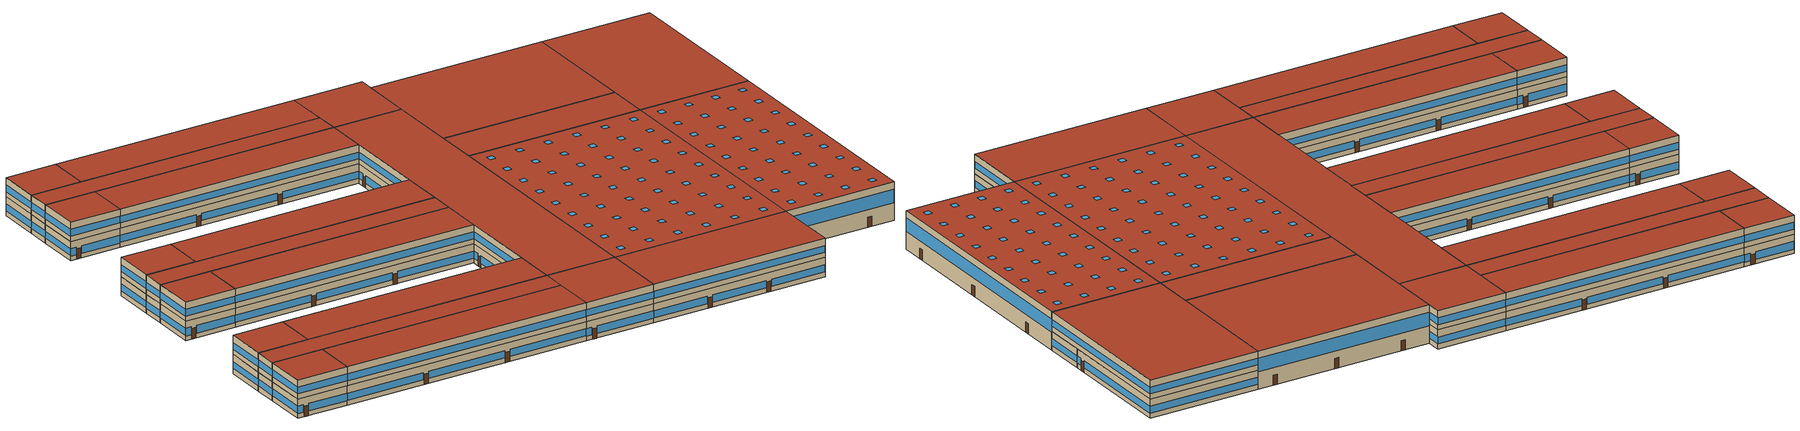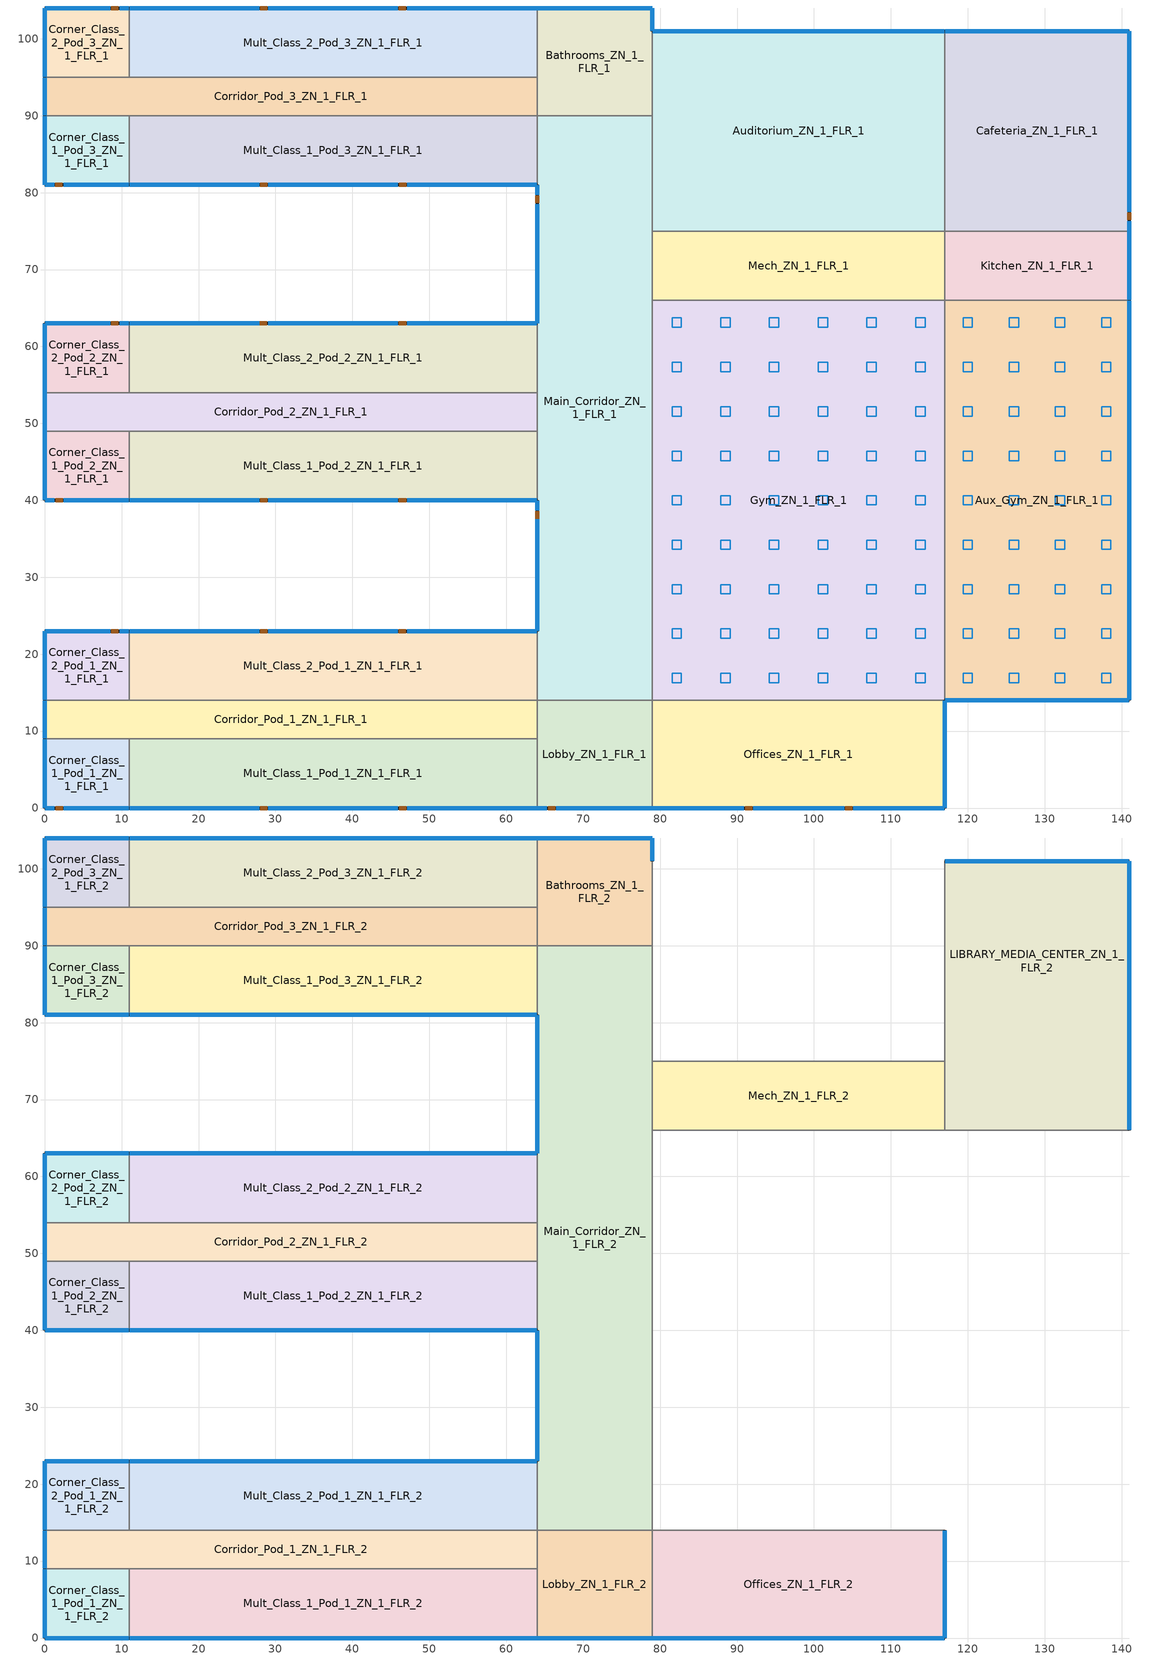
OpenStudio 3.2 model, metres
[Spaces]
Kitchen_ZN_1_FLR_1
 floor ground: 141,75 141,66 117,66 117,75 z0
 wall outside: 141,66 141,75 z0:4
 wall to Cafeteria_ZN_1_FLR_1: 141,75 117,75 z0:4
 wall to Aux_Gym_ZN_1_FLR_1: 117,66 141,66 z0:4
 wall to Mech_ZN_1_FLR_1: 117,75 117,66 z0:4
 window: 141,66.05 141,74.95 z1.1:2.52
Gym_ZN_1_FLR_1
 floor ground: 117,66 117,14 79,14 79,66 z0
 wall to Aux_Gym_ZN_1_FLR_1: 117,14 117,66 z4:8; 117,14 117,66 z0:4
 wall to Main_Corridor_ZN_1_FLR_1: 79,66 79,14 z0:4
 wall to Offices_ZN_1_FLR_1: 79,14 117,14 z0:4
 wall to Offices_ZN_1_FLR_2: 79,14 117,14 z4:8
 wall to Mech_ZN_1_FLR_2: 117,66 79,66 z4:8
 wall to Mech_ZN_1_FLR_1: 117,66 79,66 z0:4
 wall to Main_Corridor_ZN_1_FLR_2: 79,66 79,14 z4:8
 roof outside: 117,14 117,66 79,66 79,14 z8
 skylight: 89.11,56.72 89.11,57.94 87.89,57.94 87.89,56.72 z8; 114.44,39.39 114.44,40.61 113.22,40.61 113.22,39.39 z8; 82.78,56.72 82.78,57.94 81.56,57.94 81.56,56.72 z8; 95.44,33.61 95.44,34.83 94.22,34.83 94.22,33.61 z8; 114.44,45.17 114.44,46.39 113.22,46.39 113.22,45.17 z8; 89.11,33.61 89.11,34.83 87.89,34.83 87.89,33.61 z8; 89.11,50.95 89.11,52.17 87.89,52.17 87.89,50.95 z8; 108.11,33.61 108.11,34.83 106.89,34.83 106.89,33.61 z8; 101.78,62.5 101.78,63.72 100.56,63.72 100.56,62.5 z8; 108.11,56.72 108.11,57.94 106.89,57.94 106.89,56.72 z8; 114.44,22.06 114.44,23.28 113.22,23.28 113.22,22.06 z8; 82.78,62.5 82.78,63.72 81.56,63.72 81.56,62.5 z8; 101.78,39.39 101.78,40.61 100.56,40.61 100.56,39.39 z8; 82.78,50.95 82.78,52.17 81.56,52.17 81.56,50.95 z8; 95.44,27.83 95.44,29.05 94.22,29.05 94.22,27.83 z8; 114.44,16.28 114.44,17.5 113.22,17.5 113.22,16.28 z8; 114.44,27.83 114.44,29.05 113.22,29.05 113.22,27.83 z8; 108.11,22.06 108.11,23.28 106.89,23.28 106.89,22.06 z8; 101.78,22.06 101.78,23.28 100.56,23.28 100.56,22.06 z8; 108.11,39.39 108.11,40.61 106.89,40.61 106.89,39.39 z8; 89.11,62.5 89.11,63.72 87.89,63.72 87.89,62.5 z8; 101.78,33.61 101.78,34.83 100.56,34.83 100.56,33.61 z8; 89.11,16.28 89.11,17.5 87.89,17.5 87.89,16.28 z8; 82.78,45.17 82.78,46.39 81.56,46.39 81.56,45.17 z8; 82.78,33.61 82.78,34.83 81.56,34.83 81.56,33.61 z8; 95.44,50.95 95.44,52.17 94.22,52.17 94.22,50.95 z8; 95.44,22.06 95.44,23.28 94.22,23.28 94.22,22.06 z8; 114.44,33.61 114.44,34.83 113.22,34.83 113.22,33.61 z8; 108.11,16.28 108.11,17.5 106.89,17.5 106.89,16.28 z8; 101.78,45.17 101.78,46.39 100.56,46.39 100.56,45.17 z8; 101.78,56.72 101.78,57.94 100.56,57.94 100.56,56.72 z8; 89.11,27.83 89.11,29.05 87.89,29.05 87.89,27.83 z8; 95.44,56.72 95.44,57.94 94.22,57.94 94.22,56.72 z8; 89.11,22.06 89.11,23.28 87.89,23.28 87.89,22.06 z8; 101.78,16.28 101.78,17.5 100.56,17.5 100.56,16.28 z8; 108.11,27.83 108.11,29.05 106.89,29.05 106.89,27.83 z8; 82.78,16.28 82.78,17.5 81.56,17.5 81.56,16.28 z8; 89.11,45.17 89.11,46.39 87.89,46.39 87.89,45.17 z8; 101.78,50.95 101.78,52.17 100.56,52.17 100.56,50.95 z8; 89.11,39.39 89.11,40.61 87.89,40.61 87.89,39.39 z8; 95.44,16.28 95.44,17.5 94.22,17.5 94.22,16.28 z8; 114.44,50.95 114.44,52.17 113.22,52.17 113.22,50.95 z8; 95.44,39.39 95.44,40.61 94.22,40.61 94.22,39.39 z8; 82.78,39.39 82.78,40.61 81.56,40.61 81.56,39.39 z8; 101.78,27.83 101.78,29.05 100.56,29.05 100.56,27.83 z8; 82.78,22.06 82.78,23.28 81.56,23.28 81.56,22.06 z8; 108.11,50.95 108.11,52.17 106.89,52.17 106.89,50.95 z8; 108.11,62.5 108.11,63.72 106.89,63.72 106.89,62.5 z8; 95.44,62.5 95.44,63.72 94.22,63.72 94.22,62.5 z8; 108.11,45.17 108.11,46.39 106.89,46.39 106.89,45.17 z8; 82.78,27.83 82.78,29.05 81.56,29.05 81.56,27.83 z8; 95.44,45.17 95.44,46.39 94.22,46.39 94.22,45.17 z8; 114.44,56.72 114.44,57.94 113.22,57.94 113.22,56.72 z8; 114.44,62.5 114.44,63.72 113.22,63.72 113.22,62.5 z8
Offices_ZN_1_FLR_1
 floor ground: 117,14 117,0 79,0 79,14 z0
 wall outside: 79,0 117,0 117,14 z0:4
 wall to Lobby_ZN_1_FLR_1: 79,14 79,0 z0:4
 window: 79.05,0 90.87,0 / 92.09,0 103.91,0 / 105.13,0 116.95,0 z1:2.5; 117,0.05 117,13.95 z1.1:2.51
 door: 91.08,0 91.99,0 / 104.08,0 104.99,0 z0:2.13
Auditorium_ZN_1_FLR_1
 floor ground: 117,101 117,75 79,75 79,101 z0
 wall outside: 117,101 79,101 z0:8
 wall to LIBRARY_MEDIA_CENTER_ZN_1_FLR_2: 117,75 117,101 z4:8
 wall to Main_Corridor_ZN_1_FLR_1: 79,90 79,75 z0:4
 wall to Cafeteria_ZN_1_FLR_1: 117,75 117,101 z0:4
 wall to Bathrooms_ZN_1_FLR_2: 79,101 79,90 z4:8
 wall to Bathrooms_ZN_1_FLR_1: 79,101 79,90 z0:4
 wall to Main_Corridor_ZN_1_FLR_2: 79,90 79,75 z4:8
 wall to Mech_ZN_1_FLR_2: 79,75 117,75 z4:8
 wall to Mech_ZN_1_FLR_1: 79,75 117,75 z0:4
 window: 116.95,101 79.05,101 z3.7:6.5
 door: 113.7,101 112.78,101 / 100,101 99.09,101 / 85.25,101 84.33,101 z0:2.13
 roof outside: 117,75 117,101 79,101 79,75 z8
Mult_Class_2_Pod_2_ZN_1_FLR_1
 floor ground: 64,63 64,54 11,54 11,63 z0
 wall outside: 64,63 11,63 z0:4
 wall to Corner_Class_2_Pod_2_ZN_1_FLR_1: 11,63 11,54 z0:4
 wall to Corridor_Pod_2_ZN_1_FLR_1: 11,54 64,54 z0:4
 wall to Main_Corridor_ZN_1_FLR_1: 64,54 64,63 z0:4
 window: 63.95,63 47.13,63 / 45.91,63 29.09,63 / 27.87,63 11.05,63 z1.03:2.5
 door: 46.97,63 46.06,63 / 28.89,63 27.98,63 z0:2.13
Aux_Gym_ZN_1_FLR_1
 floor ground: 141,66 141,14 117,14 117,66 z0
 wall outside: 117,14 141,14 141,66 z0:8
 wall to LIBRARY_MEDIA_CENTER_ZN_1_FLR_2: 141,66 117,66 z4:8
 window: 141,14.05 141,65.95 z3.7:6.5; 117.05,14 140.95,14 z3.69:6.51
 door: 122.72,14 123.64,14 / 135.15,14 136.06,14 / 141,18.84 141,19.75 / 141,37.53 141,38.44 / 141,56.72 141,57.64 z0:2.13
 roof outside: 141,14 141,66 117,66 117,14 z8
 skylight: 120.61,50.95 120.61,52.17 119.39,52.17 119.39,50.95 z8; 138.61,22.06 138.61,23.28 137.39,23.28 137.39,22.06 z8; 120.61,27.83 120.61,29.05 119.39,29.05 119.39,27.83 z8; 126.61,56.72 126.61,57.94 125.39,57.94 125.39,56.72 z8; 138.61,56.72 138.61,57.94 137.39,57.94 137.39,56.72 z8; 126.61,27.83 126.61,29.05 125.39,29.05 125.39,27.83 z8; 126.61,16.28 126.61,17.5 125.39,17.5 125.39,16.28 z8; 120.61,39.39 120.61,40.61 119.39,40.61 119.39,39.39 z8; 138.61,45.17 138.61,46.39 137.39,46.39 137.39,45.17 z8; 126.61,45.17 126.61,46.39 125.39,46.39 125.39,45.17 z8; 132.61,16.28 132.61,17.5 131.39,17.5 131.39,16.28 z8; 138.61,27.83 138.61,29.05 137.39,29.05 137.39,27.83 z8; 132.61,33.61 132.61,34.83 131.39,34.83 131.39,33.61 z8; 138.61,16.28 138.61,17.5 137.39,17.5 137.39,16.28 z8; 120.61,62.5 120.61,63.72 119.39,63.72 119.39,62.5 z8; 132.61,39.39 132.61,40.61 131.39,40.61 131.39,39.39 z8; 138.61,50.95 138.61,52.17 137.39,52.17 137.39,50.95 z8; 138.61,62.5 138.61,63.72 137.39,63.72 137.39,62.5 z8; 132.61,45.17 132.61,46.39 131.39,46.39 131.39,45.17 z8; 138.61,33.61 138.61,34.83 137.39,34.83 137.39,33.61 z8; 126.61,39.39 126.61,40.61 125.39,40.61 125.39,39.39 z8; 126.61,62.5 126.61,63.72 125.39,63.72 125.39,62.5 z8; 132.61,62.5 132.61,63.72 131.39,63.72 131.39,62.5 z8; 120.61,56.72 120.61,57.94 119.39,57.94 119.39,56.72 z8; 132.61,50.95 132.61,52.17 131.39,52.17 131.39,50.95 z8; 120.61,45.17 120.61,46.39 119.39,46.39 119.39,45.17 z8; 126.61,33.61 126.61,34.83 125.39,34.83 125.39,33.61 z8; 138.61,39.39 138.61,40.61 137.39,40.61 137.39,39.39 z8; 132.61,56.72 132.61,57.94 131.39,57.94 131.39,56.72 z8; 120.61,33.61 120.61,34.83 119.39,34.83 119.39,33.61 z8; 120.61,16.28 120.61,17.5 119.39,17.5 119.39,16.28 z8; 132.61,22.06 132.61,23.28 131.39,23.28 131.39,22.06 z8; 126.61,22.06 126.61,23.28 125.39,23.28 125.39,22.06 z8; 126.61,50.95 126.61,52.17 125.39,52.17 125.39,50.95 z8; 120.61,22.06 120.61,23.28 119.39,23.28 119.39,22.06 z8; 132.61,27.83 132.61,29.05 131.39,29.05 131.39,27.83 z8
Cafeteria_ZN_1_FLR_1
 floor ground: 141,101 141,75 117,75 117,101 z0
 wall outside: 141,75 141,101 117,101 z0:4
 window: 141,75.05 141,76.27 / 141,77.49 141,100.95 z1.03:2.51; 140.95,101 117.05,101 z1.1:2.51
 door: 141,76.45 141,77.36 z0:2.13
Corner_Class_2_Pod_3_ZN_1_FLR_1
 floor ground: 11,104 11,95 0,95 0,104 z0
 wall outside: 11,104 0,104 0,95 z0:4
 wall to Corridor_Pod_3_ZN_1_FLR_1: 0,95 11,95 z0:4
 wall to Mult_Class_2_Pod_3_ZN_1_FLR_1: 11,95 11,104 z0:4
 window: 0,103.95 0,95.05 z1.1:2.52; 10.95,104 9.73,104 / 8.51,104 0.05,104 z0.92:2.51
 door: 9.55,104 8.64,104 z0:2.13
Mult_Class_1_Pod_1_ZN_1_FLR_1
 floor ground: 64,9 64,0 11,0 11,9 z0
 wall outside: 11,0 64,0 z0:4
 wall to Lobby_ZN_1_FLR_1: 64,0 64,9 z0:4
 wall to Corner_Class_1_Pod_1_ZN_1_FLR_1: 11,9 11,0 z0:4
 wall to Corridor_Pod_1_ZN_1_FLR_1: 64,9 11,9 z0:4
 window: 11.05,0 27.87,0 / 29.09,0 45.91,0 / 47.13,0 63.95,0 z1.03:2.5
 door: 28.05,0 28.96,0 / 46.08,0 46.99,0 z0:2.13
Corner_Class_1_Pod_1_ZN_1_FLR_1
 floor ground: 11,9 11,0 0,0 0,9 z0
 wall outside: 0,9 0,0 11,0 z0:4
 wall to Corridor_Pod_1_ZN_1_FLR_1: 11,9 0,9 z0:4
 window: 0.05,0 1.27,0 / 2.49,0 10.95,0 z0.92:2.51; 0,8.95 0,0.05 z1.1:2.52
 door: 1.46,0 2.37,0 z0:2.13
Corner_Class_1_Pod_2_ZN_1_FLR_1
 floor ground: 11,49 11,40 0,40 0,49 z0
 wall outside: 0,49 0,40 11,40 z0:4
 wall to Mult_Class_1_Pod_2_ZN_1_FLR_1: 11,40 11,49 z0:4
 wall to Corridor_Pod_2_ZN_1_FLR_1: 11,49 0,49 z0:4
 window: 0.05,40 1.27,40 / 2.49,40 10.95,40 z0.92:2.51; 0,48.95 0,40.05 z1.1:2.52
 door: 1.41,40 2.32,40 z0:2.13
Corridor_Pod_2_ZN_1_FLR_1
 floor ground: 64,54 64,49 0,49 0,54 z0
 wall outside: 0,54 0,49 z0:4
 wall to Corner_Class_2_Pod_2_ZN_1_FLR_1: 11,54 0,54 z0:4
 wall to Main_Corridor_ZN_1_FLR_1: 64,49 64,54 z0:4
 wall to Mult_Class_1_Pod_2_ZN_1_FLR_1: 11,49 64,49 z0:4
 window: 0,53.95 0,49.05 z1.1:2.53
Corridor_Pod_1_ZN_1_FLR_1
 floor ground: 64,14 64,9 0,9 0,14 z0
 wall outside: 0,14 0,9 z0:4
 wall to Mult_Class_2_Pod_1_ZN_1_FLR_1: 64,14 11,14 z0:4
 wall to Corner_Class_2_Pod_1_ZN_1_FLR_1: 11,14 0,14 z0:4
 wall to Lobby_ZN_1_FLR_1: 64,9 64,14 z0:4
 window: 0,13.95 0,9.05 z1.1:2.53
Main_Corridor_ZN_1_FLR_1
 floor ground: 79,90 79,14 64,14 64,90 z0
 wall outside: 64,81 64,63 / 64,40 64,23 z0:4
 wall to Mult_Class_2_Pod_1_ZN_1_FLR_1: 64,23 64,14 z0:4
 wall to Lobby_ZN_1_FLR_1: 64,14 79,14 z0:4
 wall to Mult_Class_1_Pod_3_ZN_1_FLR_1: 64,90 64,81 z0:4
 wall to Mech_ZN_1_FLR_1: 79,66 79,75 z0:4
 wall to Mult_Class_1_Pod_2_ZN_1_FLR_1: 64,49 64,40 z0:4
 wall to Bathrooms_ZN_1_FLR_1: 79,90 64,90 z0:4
 window: 64,80.95 64,79.73 / 64,78.51 64,63.05 z1:2.51; 64,39.95 64,38.73 / 64,37.51 64,23.05 z0.99:2.51
 door: 64,79.62 64,78.7 / 64,38.55 64,37.63 z0:2.13
Bathrooms_ZN_1_FLR_1
 floor ground: 79,104 79,90 64,90 64,104 z0
 wall outside: 79,101 79,104 64,104 z0:4
 wall to Corridor_Pod_3_ZN_1_FLR_1: 64,95 64,90 z0:4
 wall to Mult_Class_2_Pod_3_ZN_1_FLR_1: 64,104 64,95 z0:4
 window: 78.95,104 64.05,104 z1.1:2.51; 79,101.05 79,103.95 z1.1:2.55
Corridor_Pod_3_ZN_1_FLR_1
 floor ground: 64,95 64,90 0,90 0,95 z0
 wall outside: 0,95 0,90 z0:4
 wall to Mult_Class_1_Pod_3_ZN_1_FLR_1: 11,90 64,90 z0:4
 wall to Corner_Class_1_Pod_3_ZN_1_FLR_1: 0,90 11,90 z0:4
 wall to Mult_Class_2_Pod_3_ZN_1_FLR_1: 64,95 11,95 z0:4
 window: 0,94.95 0,90.05 z1.1:2.53
Mult_Class_1_Pod_3_ZN_1_FLR_1
 floor ground: 64,90 64,81 11,81 11,90 z0
 wall outside: 11,81 64,81 z0:4
 wall to Corner_Class_1_Pod_3_ZN_1_FLR_1: 11,90 11,81 z0:4
 window: 11.05,81 27.87,81 / 29.09,81 45.91,81 / 47.13,81 63.95,81 z1.03:2.5
 door: 28.01,81 28.93,81 / 46.08,81 47,81 z0:2.13
Mult_Class_2_Pod_1_ZN_1_FLR_1
 floor ground: 64,23 64,14 11,14 11,23 z0
 wall outside: 64,23 11,23 z0:4
 wall to Corner_Class_2_Pod_1_ZN_1_FLR_1: 11,23 11,14 z0:4
 window: 63.95,23 47.13,23 / 45.91,23 29.09,23 / 27.87,23 11.05,23 z1.03:2.5
 door: 46.93,23 46.01,23 / 28.91,23 28,23 z0:2.13
Lobby_ZN_1_FLR_1
 floor ground: 79,14 79,0 64,0 64,14 z0
 wall outside: 64,0 79,0 z0:4
 window: 64.05,0 65.27,0 / 66.49,0 78.95,0 z0.97:2.51
 door: 65.43,0 66.35,0 z0:2.13
Mult_Class_2_Pod_3_ZN_1_FLR_1
 floor ground: 64,104 64,95 11,95 11,104 z0
 wall outside: 64,104 11,104 z0:4
 window: 63.95,104 47.13,104 / 45.91,104 29.09,104 / 27.87,104 11.05,104 z1.03:2.5
 door: 46.96,104 46.05,104 / 28.94,104 28.02,104 z0:2.13
Corner_Class_2_Pod_2_ZN_1_FLR_1
 floor ground: 11,63 11,54 0,54 0,63 z0
 wall outside: 11,63 0,63 0,54 z0:4
 window: 10.95,63 9.73,63 / 8.51,63 0.05,63 z0.92:2.51; 0,62.95 0,54.05 z1.1:2.52
 door: 9.57,63 8.65,63 z0:2.13
Corner_Class_2_Pod_1_ZN_1_FLR_1
 floor ground: 11,23 11,14 0,14 0,23 z0
 wall outside: 11,23 0,23 0,14 z0:4
 window: 0,22.95 0,14.05 z1.1:2.52; 10.95,23 9.73,23 / 8.51,23 0.05,23 z0.92:2.51
 door: 9.53,23 8.62,23 z0:2.13
Mech_ZN_1_FLR_1
 floor ground: 117,75 117,66 79,66 79,75 z0
Corner_Class_1_Pod_3_ZN_1_FLR_1
 floor ground: 11,90 11,81 0,81 0,90 z0
 wall outside: 0,90 0,81 11,81 z0:4
 window: 0.05,81 1.27,81 / 2.49,81 10.95,81 z0.92:2.51; 0,89.95 0,81.05 z1.1:2.52
 door: 1.4,81 2.31,81 z0:2.13
Mult_Class_1_Pod_2_ZN_1_FLR_1
 floor ground: 64,49 64,40 11,40 11,49 z0
 wall outside: 11,40 64,40 z0:4
 window: 11.05,40 27.87,40 / 29.09,40 45.91,40 / 47.13,40 63.95,40 z1.03:2.5
 door: 28,40 28.92,40 / 46.06,40 46.97,40 z0:2.13
Bathrooms_ZN_1_FLR_2
 floor to Bathrooms_ZN_1_FLR_1: 79,104 79,90 64,90 64,104 z4
 wall outside: 79,101 79,104 64,104 z4:8
 wall to Mult_Class_2_Pod_3_ZN_1_FLR_2: 64,104 64,95 z4:8
 wall to Corridor_Pod_3_ZN_1_FLR_2: 64,95 64,90 z4:8
 wall to Main_Corridor_ZN_1_FLR_2: 64,90 79,90 z4:8
 window: 78.95,104 64.05,104 z5.1:6.51; 79,101.05 79,103.95 z5.1:6.55
 roof outside: 79,90 79,104 64,104 64,90 z8
Corner_Class_2_Pod_3_ZN_1_FLR_2
 floor to Corner_Class_2_Pod_3_ZN_1_FLR_1: 11,104 11,95 0,95 0,104 z4
 wall outside: 11,104 0,104 0,95 z4:8
 wall to Corridor_Pod_3_ZN_1_FLR_2: 0,95 11,95 z4:8
 wall to Mult_Class_2_Pod_3_ZN_1_FLR_2: 11,95 11,104 z4:8
 window: 0,103.95 0,95.05 z5.1:6.52; 10.95,104 0.05,104 z5.1:6.51
 roof outside: 11,95 11,104 0,104 0,95 z8
Corridor_Pod_1_ZN_1_FLR_2
 floor to Corridor_Pod_1_ZN_1_FLR_1: 64,14 64,9 0,9 0,14 z4
 wall outside: 0,14 0,9 z4:8
 wall to Corner_Class_1_Pod_1_ZN_1_FLR_2: 0,9 11,9 z4:8
 wall to Mult_Class_1_Pod_1_ZN_1_FLR_2: 11,9 64,9 z4:8
 wall to Corner_Class_2_Pod_1_ZN_1_FLR_2: 11,14 0,14 z4:8
 wall to Lobby_ZN_1_FLR_2: 64,9 64,14 z4:8
 wall to Mult_Class_2_Pod_1_ZN_1_FLR_2: 64,14 11,14 z4:8
 window: 0,13.95 0,9.05 z5.1:6.53
 roof outside: 64,9 64,14 0,14 0,9 z8
Corner_Class_1_Pod_3_ZN_1_FLR_2
 floor to Corner_Class_1_Pod_3_ZN_1_FLR_1: 11,90 11,81 0,81 0,90 z4
 wall outside: 0,90 0,81 11,81 z4:8
 wall to Mult_Class_1_Pod_3_ZN_1_FLR_2: 11,81 11,90 z4:8
 wall to Corridor_Pod_3_ZN_1_FLR_2: 11,90 0,90 z4:8
 window: 0.05,81 10.95,81 z5.1:6.51; 0,89.95 0,81.05 z5.1:6.52
 roof outside: 11,81 11,90 0,90 0,81 z8
Corner_Class_2_Pod_1_ZN_1_FLR_2
 floor to Corner_Class_2_Pod_1_ZN_1_FLR_1: 11,23 11,14 0,14 0,23 z4
 wall outside: 11,23 0,23 0,14 z4:8
 wall to Mult_Class_2_Pod_1_ZN_1_FLR_2: 11,14 11,23 z4:8
 window: 0,22.95 0,14.05 z5.1:6.52; 10.95,23 0.05,23 z5.1:6.51
 roof outside: 11,14 11,23 0,23 0,14 z8
Offices_ZN_1_FLR_2
 floor to Offices_ZN_1_FLR_1: 117,14 117,0 79,0 79,14 z4
 wall outside: 79,0 117,0 117,14 z4:8
 wall to Lobby_ZN_1_FLR_2: 79,14 79,0 z4:8
 window: 79.05,0 116.95,0 z5.1:6.5; 117,0.05 117,13.95 z5.1:6.51
 roof outside: 117,0 117,14 79,14 79,0 z8
Mult_Class_2_Pod_2_ZN_1_FLR_2
 floor to Mult_Class_2_Pod_2_ZN_1_FLR_1: 64,63 64,54 11,54 11,63 z4
 wall outside: 64,63 11,63 z4:8
 wall to Corridor_Pod_2_ZN_1_FLR_2: 11,54 64,54 z4:8
 wall to Main_Corridor_ZN_1_FLR_2: 64,54 64,63 z4:8
 wall to Corner_Class_2_Pod_2_ZN_1_FLR_2: 11,63 11,54 z4:8
 window: 63.95,63 11.05,63 z5.1:6.5
 roof outside: 64,54 64,63 11,63 11,54 z8
Mech_ZN_1_FLR_2
 floor to Mech_ZN_1_FLR_1: 117,75 117,66 79,66 79,75 z4
 wall to Main_Corridor_ZN_1_FLR_2: 79,75 79,66 z4:8
 wall to LIBRARY_MEDIA_CENTER_ZN_1_FLR_2: 117,66 117,75 z4:8
 roof outside: 117,66 117,75 79,75 79,66 z8
Corner_Class_1_Pod_1_ZN_1_FLR_2
 floor to Corner_Class_1_Pod_1_ZN_1_FLR_1: 11,9 11,0 0,0 0,9 z4
 wall outside: 0,9 0,0 11,0 z4:8
 wall to Mult_Class_1_Pod_1_ZN_1_FLR_2: 11,0 11,9 z4:8
 window: 0.05,0 10.95,0 z5.1:6.51; 0,8.95 0,0.05 z5.1:6.52
 roof outside: 11,0 11,9 0,9 0,0 z8
LIBRARY_MEDIA_CENTER_ZN_1_FLR_2
 floor to Kitchen_ZN_1_FLR_1: 141,75 141,66 117,66 117,75 z4
 floor to Cafeteria_ZN_1_FLR_1: 141,101 141,75 117,75 117,101 z4
 wall outside: 141,66 141,101 117,101 z4:8
 window: 141,66.05 141,100.95 z5.1:6.5; 140.95,101 117.05,101 z5.1:6.51
 roof outside: 141,66 141,101 117,101 117,66 z8
Corridor_Pod_3_ZN_1_FLR_2
 floor to Corridor_Pod_3_ZN_1_FLR_1: 64,95 64,90 0,90 0,95 z4
 wall outside: 0,95 0,90 z4:8
 wall to Mult_Class_2_Pod_3_ZN_1_FLR_2: 64,95 11,95 z4:8
 wall to Mult_Class_1_Pod_3_ZN_1_FLR_2: 11,90 64,90 z4:8
 window: 0,94.95 0,90.05 z5.1:6.53
 roof outside: 64,90 64,95 0,95 0,90 z8
Corner_Class_1_Pod_2_ZN_1_FLR_2
 floor to Corner_Class_1_Pod_2_ZN_1_FLR_1: 11,49 11,40 0,40 0,49 z4
 wall outside: 0,49 0,40 11,40 z4:8
 wall to Corridor_Pod_2_ZN_1_FLR_2: 11,49 0,49 z4:8
 wall to Mult_Class_1_Pod_2_ZN_1_FLR_2: 11,40 11,49 z4:8
 window: 0,48.95 0,40.05 z5.1:6.52; 0.05,40 10.95,40 z5.1:6.51
 roof outside: 11,40 11,49 0,49 0,40 z8
Corridor_Pod_2_ZN_1_FLR_2
 floor to Corridor_Pod_2_ZN_1_FLR_1: 64,54 64,49 0,49 0,54 z4
 wall outside: 0,54 0,49 z4:8
 wall to Mult_Class_1_Pod_2_ZN_1_FLR_2: 11,49 64,49 z4:8
 wall to Main_Corridor_ZN_1_FLR_2: 64,49 64,54 z4:8
 wall to Corner_Class_2_Pod_2_ZN_1_FLR_2: 11,54 0,54 z4:8
 window: 0,53.95 0,49.05 z5.1:6.53
 roof outside: 64,49 64,54 0,54 0,49 z8
Main_Corridor_ZN_1_FLR_2
 floor to Main_Corridor_ZN_1_FLR_1: 79,90 79,14 64,14 64,90 z4
 wall outside: 64,81 64,63 / 64,40 64,23 z4:8
 wall to Mult_Class_1_Pod_2_ZN_1_FLR_2: 64,49 64,40 z4:8
 wall to Mult_Class_2_Pod_1_ZN_1_FLR_2: 64,23 64,14 z4:8
 wall to Mult_Class_1_Pod_3_ZN_1_FLR_2: 64,90 64,81 z4:8
 wall to Lobby_ZN_1_FLR_2: 64,14 79,14 z4:8
 window: 64,39.95 64,23.05 / 64,80.95 64,63.05 z5.1:6.51
 roof outside: 79,14 79,90 64,90 64,14 z8
Mult_Class_2_Pod_1_ZN_1_FLR_2
 floor to Mult_Class_2_Pod_1_ZN_1_FLR_1: 64,23 64,14 11,14 11,23 z4
 wall outside: 64,23 11,23 z4:8
 window: 63.95,23 11.05,23 z5.1:6.5
 roof outside: 64,14 64,23 11,23 11,14 z8
Mult_Class_1_Pod_1_ZN_1_FLR_2
 floor to Mult_Class_1_Pod_1_ZN_1_FLR_1: 64,9 64,0 11,0 11,9 z4
 wall outside: 11,0 64,0 z4:8
 wall to Lobby_ZN_1_FLR_2: 64,0 64,9 z4:8
 window: 11.05,0 63.95,0 z5.1:6.5
 roof outside: 64,0 64,9 11,9 11,0 z8
Mult_Class_1_Pod_2_ZN_1_FLR_2
 floor to Mult_Class_1_Pod_2_ZN_1_FLR_1: 64,49 64,40 11,40 11,49 z4
 wall outside: 11,40 64,40 z4:8
 window: 11.05,40 63.95,40 z5.1:6.5
 roof outside: 64,40 64,49 11,49 11,40 z8
Mult_Class_1_Pod_3_ZN_1_FLR_2
 floor to Mult_Class_1_Pod_3_ZN_1_FLR_1: 64,90 64,81 11,81 11,90 z4
 wall outside: 11,81 64,81 z4:8
 window: 11.05,81 63.95,81 z5.1:6.5
 roof outside: 64,81 64,90 11,90 11,81 z8
Corner_Class_2_Pod_2_ZN_1_FLR_2
 floor to Corner_Class_2_Pod_2_ZN_1_FLR_1: 11,63 11,54 0,54 0,63 z4
 wall outside: 11,63 0,63 0,54 z4:8
 window: 0,62.95 0,54.05 z5.1:6.52; 10.95,63 0.05,63 z5.1:6.51
 roof outside: 11,54 11,63 0,63 0,54 z8
Mult_Class_2_Pod_3_ZN_1_FLR_2
 floor to Mult_Class_2_Pod_3_ZN_1_FLR_1: 64,104 64,95 11,95 11,104 z4
 wall outside: 64,104 11,104 z4:8
 window: 63.95,104 11.05,104 z5.1:6.5
 roof outside: 64,95 64,104 11,104 11,95 z8
Lobby_ZN_1_FLR_2
 floor to Lobby_ZN_1_FLR_1: 79,14 79,0 64,0 64,14 z4
 wall outside: 64,0 79,0 z4:8
 window: 64.05,0 78.95,0 z5.1:6.51
 roof outside: 79,0 79,14 64,14 64,0 z8
[Site]
Chicago Ohare Intl Ap_IL_USA Design_Conditions: Latitude {deg}=41.98; Longitude {deg}=-87.92; Time Zone {hr}=-6; Elevation {m}=201; Terrain=City
[Building]
DOE Prototype SecondarySchool: North Axis {deg}=0; Standards Number of Stories=2; Standards Number of Above Ground Stories=2; Standards Building Type=SecondarySchool
[ClimateZones]
Climate Zone Institution Name 1=ASHRAE; Climate Zone Document Name 1=ANSI/ASHRAE Standard 169; Climate Zone Document Year 1=2006; Climate Zone Institution Name 2=CEC; Climate Zone Document Name 2=California Climate Zone Descriptions; Climate Zone Document Year 2=1995
[Space] Part of Total Floor Area=Yes
Name | Space Type | Building Story | Thermal Zone
Bathrooms_ZN_1_FLR_2 | SecondarySchool Restroom | Building Story 2 | TZ-Bathrooms_ZN_1_FLR_2
Corner_Class_2_Pod_3_ZN_1_FLR_2 | SecondarySchool Classroom | Building Story 2 | TZ-Corner_Class_2_Pod_3_ZN_1_FLR_2
Kitchen_ZN_1_FLR_1 | SecondarySchool Kitchen | Building Story 1 | TZ-Kitchen_ZN_1_FLR_1
Corner_Class_1_Pod_2_ZN_1_FLR_1 | SecondarySchool Classroom | Building Story 1 | TZ-Corner_Class_1_Pod_2_ZN_1_FLR_1
Gym_ZN_1_FLR_1 | SecondarySchool Gym | Building Story 1 | TZ-Gym_ZN_1_FLR_1
Offices_ZN_1_FLR_1 | SecondarySchool Office | Building Story 1 | TZ-Offices_ZN_1_FLR_1
Corridor_Pod_1_ZN_1_FLR_2 | SecondarySchool Corridor | Building Story 2 | TZ-Corridor_Pod_1_ZN_1_FLR_2
Auditorium_ZN_1_FLR_1 | SecondarySchool Auditorium | Building Story 1 | TZ-Auditorium_ZN_1_FLR_1
LIBRARY_MEDIA_CENTER_ZN_1_FLR_2 | SecondarySchool Library | Building Story 2 | TZ-LIBRARY_MEDIA_CENTER_ZN_1_FLR_2
Mult_Class_2_Pod_2_ZN_1_FLR_1 | SecondarySchool Classroom | Building Story 1 | TZ-Mult_Class_2_Pod_2_ZN_1_FLR_1
Aux_Gym_ZN_1_FLR_1 | SecondarySchool Gym | Building Story 1 | TZ-Aux_Gym_ZN_1_FLR_1
Mult_Class_1_Pod_2_ZN_1_FLR_1 | SecondarySchool Classroom | Building Story 1 | TZ-Mult_Class_1_Pod_2_ZN_1_FLR_1
Mult_Class_1_Pod_3_ZN_1_FLR_2 | SecondarySchool ComputerRoom | Building Story 2 | TZ-Mult_Class_1_Pod_3_ZN_1_FLR_2
Corner_Class_1_Pod_3_ZN_1_FLR_2 | SecondarySchool Classroom | Building Story 2 | TZ-Corner_Class_1_Pod_3_ZN_1_FLR_2
Mult_Class_2_Pod_1_ZN_1_FLR_1 | SecondarySchool Classroom | Building Story 1 | TZ-Mult_Class_2_Pod_1_ZN_1_FLR_1
Corner_Class_2_Pod_1_ZN_1_FLR_2 | SecondarySchool Classroom | Building Story 2 | TZ-Corner_Class_2_Pod_1_ZN_1_FLR_2
Cafeteria_ZN_1_FLR_1 | SecondarySchool Cafeteria | Building Story 1 | TZ-Cafeteria_ZN_1_FLR_1
Offices_ZN_1_FLR_2 | SecondarySchool Office | Building Story 2 | TZ-Offices_ZN_1_FLR_2
Mult_Class_1_Pod_3_ZN_1_FLR_1 | SecondarySchool Classroom | Building Story 1 | TZ-Mult_Class_1_Pod_3_ZN_1_FLR_1
Mult_Class_1_Pod_1_ZN_1_FLR_1 | SecondarySchool Classroom | Building Story 1 | TZ-Mult_Class_1_Pod_1_ZN_1_FLR_1
Mech_ZN_1_FLR_1 | SecondarySchool Mechanical | Building Story 1 | TZ-Mech_ZN_1_FLR_1
Corridor_Pod_1_ZN_1_FLR_1 | SecondarySchool Corridor | Building Story 1 | TZ-Corridor_Pod_1_ZN_1_FLR_1
Corner_Class_2_Pod_3_ZN_1_FLR_1 | SecondarySchool Classroom | Building Story 1 | TZ-Corner_Class_2_Pod_3_ZN_1_FLR_1
Mult_Class_2_Pod_3_ZN_1_FLR_2 | SecondarySchool ComputerRoom | Building Story 2 | TZ-Mult_Class_2_Pod_3_ZN_1_FLR_2
Corridor_Pod_2_ZN_1_FLR_2 | SecondarySchool Corridor | Building Story 2 | TZ-Corridor_Pod_2_ZN_1_FLR_2
Mult_Class_2_Pod_2_ZN_1_FLR_2 | SecondarySchool Classroom | Building Story 2 | TZ-Mult_Class_2_Pod_2_ZN_1_FLR_2
Mech_ZN_1_FLR_2 | SecondarySchool Mechanical | Building Story 2 | TZ-Mech_ZN_1_FLR_2
Corner_Class_1_Pod_1_ZN_1_FLR_1 | SecondarySchool Classroom | Building Story 1 | TZ-Corner_Class_1_Pod_1_ZN_1_FLR_1
Corner_Class_1_Pod_1_ZN_1_FLR_2 | SecondarySchool Classroom | Building Story 2 | TZ-Corner_Class_1_Pod_1_ZN_1_FLR_2
Corridor_Pod_3_ZN_1_FLR_1 | SecondarySchool Corridor | Building Story 1 | TZ-Corridor_Pod_3_ZN_1_FLR_1
Corridor_Pod_3_ZN_1_FLR_2 | SecondarySchool Corridor | Building Story 2 | TZ-Corridor_Pod_3_ZN_1_FLR_2
Mult_Class_2_Pod_1_ZN_1_FLR_2 | SecondarySchool Classroom | Building Story 2 | TZ-Mult_Class_2_Pod_1_ZN_1_FLR_2
Corridor_Pod_2_ZN_1_FLR_1 | SecondarySchool Corridor | Building Story 1 | TZ-Corridor_Pod_2_ZN_1_FLR_1
Corner_Class_2_Pod_1_ZN_1_FLR_1 | SecondarySchool Classroom | Building Story 1 | TZ-Corner_Class_2_Pod_1_ZN_1_FLR_1
Main_Corridor_ZN_1_FLR_1 | SecondarySchool Corridor | Building Story 1 | TZ-Main_Corridor_ZN_1_FLR_1
Corner_Class_1_Pod_2_ZN_1_FLR_2 | SecondarySchool Classroom | Building Story 2 | TZ-Corner_Class_1_Pod_2_ZN_1_FLR_2
Bathrooms_ZN_1_FLR_1 | SecondarySchool Restroom | Building Story 1 | TZ-Bathrooms_ZN_1_FLR_1
Corner_Class_2_Pod_2_ZN_1_FLR_2 | SecondarySchool Classroom | Building Story 2 | TZ-Corner_Class_2_Pod_2_ZN_1_FLR_2
Corner_Class_1_Pod_3_ZN_1_FLR_1 | SecondarySchool Classroom | Building Story 1 | TZ-Corner_Class_1_Pod_3_ZN_1_FLR_1
Mult_Class_1_Pod_1_ZN_1_FLR_2 | SecondarySchool Classroom | Building Story 2 | TZ-Mult_Class_1_Pod_1_ZN_1_FLR_2
Main_Corridor_ZN_1_FLR_2 | SecondarySchool Corridor | Building Story 2 | TZ-Main_Corridor_ZN_1_FLR_2
Lobby_ZN_1_FLR_2 | SecondarySchool Lobby | Building Story 2 | TZ-Lobby_ZN_1_FLR_2
Lobby_ZN_1_FLR_1 | SecondarySchool Lobby | Building Story 1 | TZ-Lobby_ZN_1_FLR_1
Mult_Class_1_Pod_2_ZN_1_FLR_2 | SecondarySchool Classroom | Building Story 2 | TZ-Mult_Class_1_Pod_2_ZN_1_FLR_2
Mult_Class_2_Pod_3_ZN_1_FLR_1 | SecondarySchool Classroom | Building Story 1 | TZ-Mult_Class_2_Pod_3_ZN_1_FLR_1
Corner_Class_2_Pod_2_ZN_1_FLR_1 | SecondarySchool Classroom | Building Story 1 | TZ-Corner_Class_2_Pod_2_ZN_1_FLR_1
[BuildingStory]
Name | Nominal Z Coordinate {m}
Building Story 1 | 0
Building Story 2 | 4
[ThermalZone] Use Ideal Air Loads=No
TZ-Offices_ZN_1_FLR_1; TZ-Mult_Class_2_Pod_2_ZN_1_FLR_2; TZ-Corridor_Pod_1_ZN_1_FLR_1; TZ-Lobby_ZN_1_FLR_2; TZ-Corridor_Pod_3_ZN_1_FLR_2; TZ-Mult_Class_2_Pod_3_ZN_1_FLR_1; TZ-Corner_Class_2_Pod_1_ZN_1_FLR_1; TZ-Main_Corridor_ZN_1_FLR_2; TZ-Mult_Class_2_Pod_1_ZN_1_FLR_2; TZ-Corner_Class_1_Pod_1_ZN_1_FLR_1; TZ-Main_Corridor_ZN_1_FLR_1; TZ-Lobby_ZN_1_FLR_1; TZ-Mech_ZN_1_FLR_2; TZ-Cafeteria_ZN_1_FLR_1; TZ-Corridor_Pod_3_ZN_1_FLR_1; TZ-Corner_Class_2_Pod_1_ZN_1_FLR_2; TZ-Kitchen_ZN_1_FLR_1; TZ-Gym_ZN_1_FLR_1; TZ-Offices_ZN_1_FLR_2; TZ-Corner_Class_1_Pod_2_ZN_1_FLR_2; TZ-Mult_Class_1_Pod_1_ZN_1_FLR_2; TZ-Corner_Class_2_Pod_2_ZN_1_FLR_2; TZ-Mult_Class_2_Pod_2_ZN_1_FLR_1; TZ-Mult_Class_2_Pod_3_ZN_1_FLR_2; TZ-Bathrooms_ZN_1_FLR_2; TZ-Aux_Gym_ZN_1_FLR_1; TZ-LIBRARY_MEDIA_CENTER_ZN_1_FLR_2; TZ-Corridor_Pod_1_ZN_1_FLR_2; TZ-Auditorium_ZN_1_FLR_1; TZ-Corridor_Pod_2_ZN_1_FLR_1; TZ-Corner_Class_1_Pod_3_ZN_1_FLR_1; TZ-Mech_ZN_1_FLR_1; TZ-Mult_Class_1_Pod_1_ZN_1_FLR_1; TZ-Mult_Class_1_Pod_2_ZN_1_FLR_2; TZ-Corridor_Pod_2_ZN_1_FLR_2; TZ-Mult_Class_1_Pod_2_ZN_1_FLR_1; TZ-Mult_Class_2_Pod_1_ZN_1_FLR_1; TZ-Bathrooms_ZN_1_FLR_1; TZ-Mult_Class_1_Pod_3_ZN_1_FLR_1; TZ-Corner_Class_1_Pod_1_ZN_1_FLR_2; TZ-Corner_Class_1_Pod_2_ZN_1_FLR_1; TZ-Corner_Class_2_Pod_2_ZN_1_FLR_1; TZ-Corner_Class_1_Pod_3_ZN_1_FLR_2; TZ-Mult_Class_1_Pod_3_ZN_1_FLR_2; TZ-Corner_Class_2_Pod_3_ZN_1_FLR_1; TZ-Corner_Class_2_Pod_3_ZN_1_FLR_2
[Sizing:Zone] Zone Cooling Design Supply Air Temperature Input Method=SupplyAirTemperature; Zone Cooling Design Supply Air Temperature {C}=14; Zone Cooling Design Supply Air Temperature Difference {deltaC}=11.11; Zone Heating Design Supply Air Temperature Input Method=SupplyAirTemperature; Zone Heating Design Supply Air Temperature {C}=40; Zone Heating Design Supply Air Temperature Difference {deltaC}=11.11; Zone Cooling Design Supply Air Humidity Ratio {kg-H2O/kg-air}=0.0085; Zone Heating Design Supply Air Humidity Ratio {kg-H2O/kg-air}=0.008; Cooling Design Air Flow Method=DesignDay; Heating Design Air Flow Method=DesignDay; Account for Dedicated Outdoor Air System=No; Dedicated Outdoor Air System Control Strategy=NeutralSupplyAir; Dedicated Outdoor Air Low Setpoint Temperature for Design {C}=autosize; Dedicated Outdoor Air High Setpoint Temperature for Design {C}=autosize
TZ-Offices_ZN_1_FLR_1; TZ-Mult_Class_2_Pod_2_ZN_1_FLR_2; TZ-Corridor_Pod_1_ZN_1_FLR_1; TZ-Lobby_ZN_1_FLR_2; TZ-Corridor_Pod_3_ZN_1_FLR_2; TZ-Mult_Class_2_Pod_3_ZN_1_FLR_1; TZ-Corner_Class_2_Pod_1_ZN_1_FLR_1; TZ-Main_Corridor_ZN_1_FLR_2; TZ-Mult_Class_2_Pod_1_ZN_1_FLR_2; TZ-Corner_Class_1_Pod_1_ZN_1_FLR_1; TZ-Main_Corridor_ZN_1_FLR_1; TZ-Lobby_ZN_1_FLR_1; TZ-Mech_ZN_1_FLR_2; TZ-Cafeteria_ZN_1_FLR_1; TZ-Corridor_Pod_3_ZN_1_FLR_1; TZ-Corner_Class_2_Pod_1_ZN_1_FLR_2; TZ-Kitchen_ZN_1_FLR_1; TZ-Gym_ZN_1_FLR_1; TZ-Offices_ZN_1_FLR_2; TZ-Corner_Class_1_Pod_2_ZN_1_FLR_2; TZ-Mult_Class_1_Pod_1_ZN_1_FLR_2; TZ-Corner_Class_2_Pod_2_ZN_1_FLR_2; TZ-Mult_Class_2_Pod_2_ZN_1_FLR_1; TZ-Mult_Class_2_Pod_3_ZN_1_FLR_2; TZ-Bathrooms_ZN_1_FLR_2; TZ-Aux_Gym_ZN_1_FLR_1; TZ-LIBRARY_MEDIA_CENTER_ZN_1_FLR_2; TZ-Corridor_Pod_1_ZN_1_FLR_2; TZ-Auditorium_ZN_1_FLR_1; TZ-Corridor_Pod_2_ZN_1_FLR_1; TZ-Corner_Class_1_Pod_3_ZN_1_FLR_1; TZ-Mech_ZN_1_FLR_1; TZ-Mult_Class_1_Pod_1_ZN_1_FLR_1; TZ-Mult_Class_1_Pod_2_ZN_1_FLR_2; TZ-Corridor_Pod_2_ZN_1_FLR_2; TZ-Mult_Class_1_Pod_2_ZN_1_FLR_1; TZ-Mult_Class_2_Pod_1_ZN_1_FLR_1; TZ-Bathrooms_ZN_1_FLR_1; TZ-Mult_Class_1_Pod_3_ZN_1_FLR_1; TZ-Corner_Class_1_Pod_1_ZN_1_FLR_2; TZ-Corner_Class_1_Pod_2_ZN_1_FLR_1; TZ-Corner_Class_2_Pod_2_ZN_1_FLR_1; TZ-Corner_Class_1_Pod_3_ZN_1_FLR_2; TZ-Mult_Class_1_Pod_3_ZN_1_FLR_2; TZ-Corner_Class_2_Pod_3_ZN_1_FLR_1; TZ-Corner_Class_2_Pod_3_ZN_1_FLR_2
[SpaceType] Standards Building Type=SecondarySchool
Name | Standards Space Type
SecondarySchool Office | Office
SecondarySchool Lobby | Lobby
SecondarySchool Gym | Gym
SecondarySchool Mechanical | Mechanical
SecondarySchool Cafeteria | Cafeteria
SecondarySchool Kitchen | Kitchen
SecondarySchool Restroom | Restroom
SecondarySchool Auditorium | Auditorium
SecondarySchool Library | Library
SecondarySchool Corridor | Corridor
SecondarySchool Classroom | Classroom
SecondarySchool ComputerRoom | ComputerRoom
